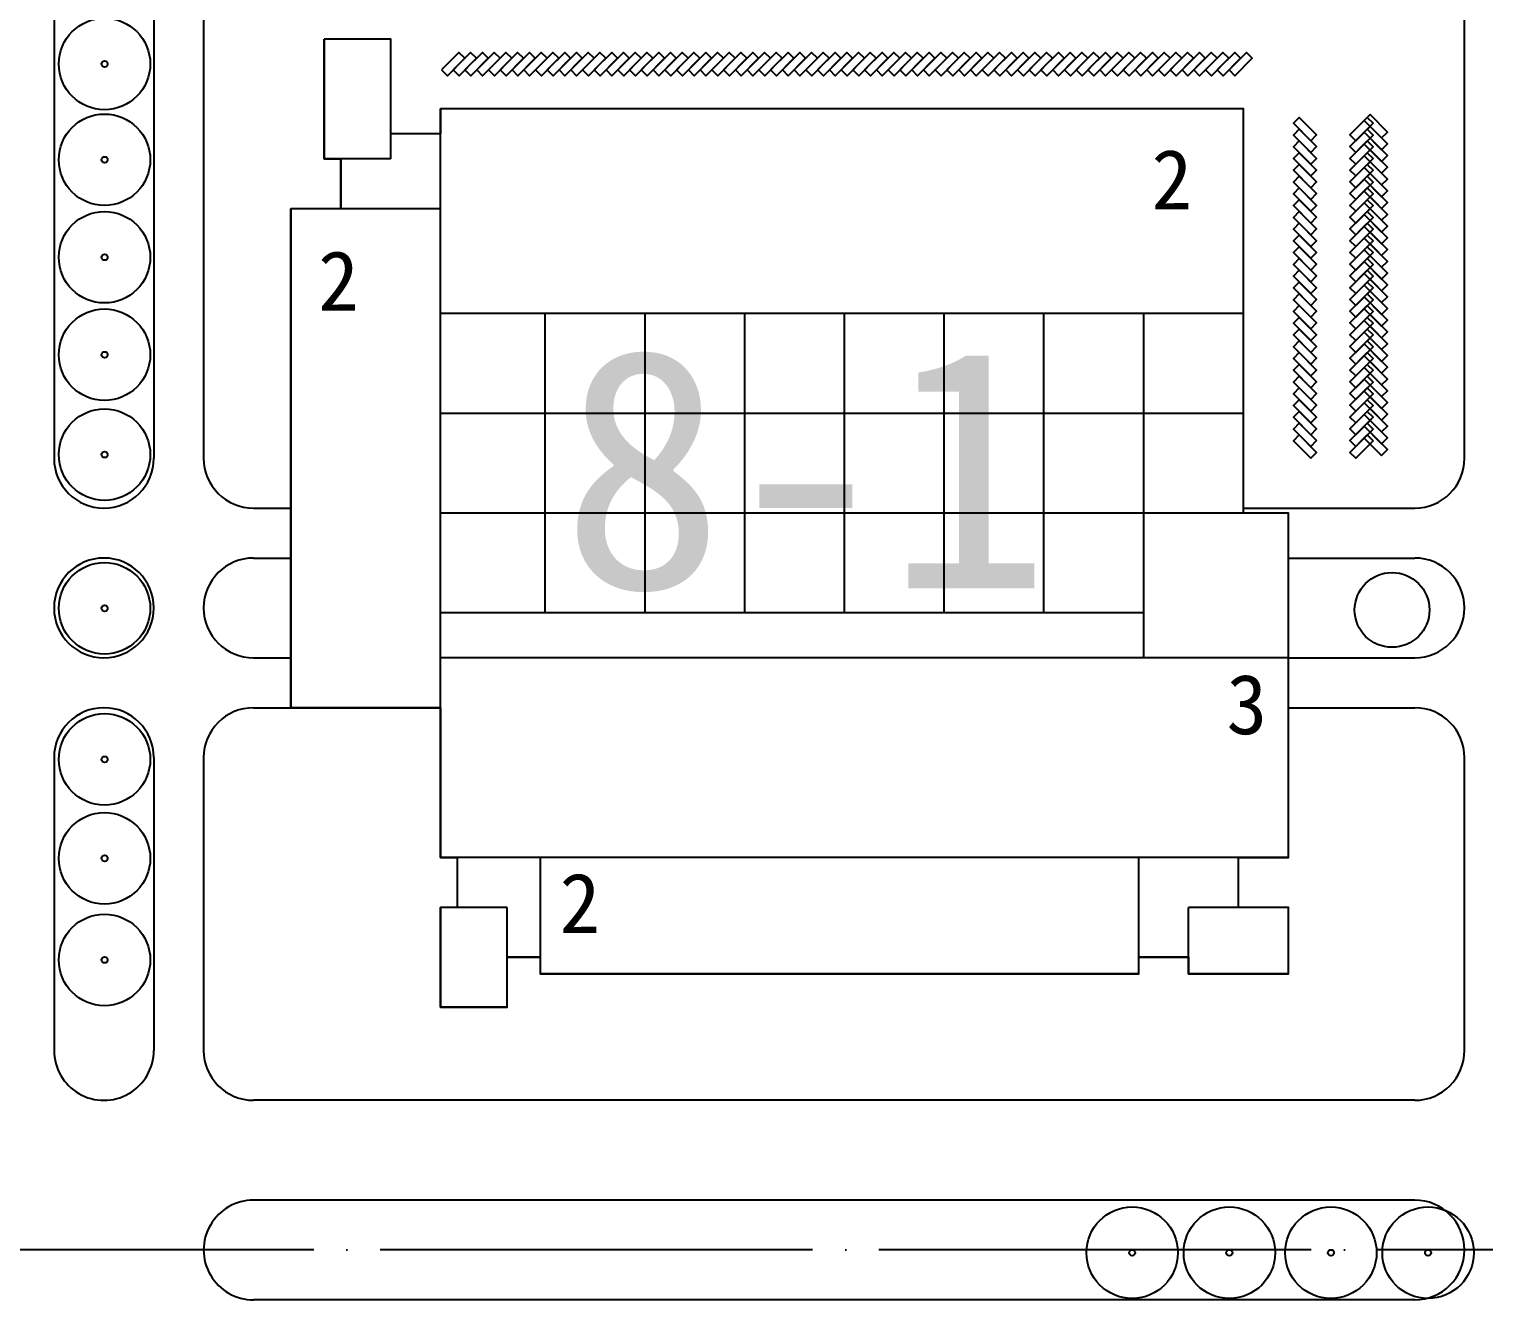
# Model space of a CAD drawing. Extents: x 39009873 to 40242873, y -38938004 to -37205504.
# Drawn here: x 39324697 to 39412211, y -38054341 to -37977941 of the extents above; entities that cross this region are included whole.
import ezdxf

# ---------------------------------------------------------------- set-up
doc = ezdxf.new("R2010")
doc.units = 0
doc.header["$LTSCALE"] = 1000
doc.header["$MEASUREMENT"] = 0
doc.linetypes.add('CENT', pattern=[15, 13, -1, 0, -1])
doc.layers.get('0').update_dxf_attribs({"linetype": 'CONTINUOUS'})
for name, color, linetype in [('1-CEG', 220, 'CONTINUOUS'), ('PUB_TEXT', 4, 'CONTINUOUS'), ('TREE1', 62, 'CONTINUOUS'), ('人行道', 251, 'CONTINUOUS'), ('地面非机动车', 2, 'CONTINUOUS'), ('建筑屋顶', 2, 'CONTINUOUS'), ('建筑轮廓', 254, 'CONTINUOUS'), ('道路中心线', 1, 'CENT')]:
    doc.layers.add(name, color=color, linetype=linetype)
doc.styles.add('-黑体', font='SIMHEI.TTF')

# ---------------------------------------------------------------- blocks, each defined once
blk = doc.blocks.new('sdji')
at = {"linetype": 'Continuous', "ltscale": 10}
for radius in [2750, 184]:
    blk.add_circle((512091, 867961), radius, dxfattribs=at)
blk = doc.blocks.new('sij')
at = {"layer": 'TREE1', "linetype": 'Continuous', "ltscale": 10}
blk.add_circle((327690, 1006813), 2250, dxfattribs=at)

msp = doc.modelspace()

# ---------------------------------------------------------------- linework, layer by layer
at = {"layer": '人行道'}
for p, q in [((39326197, -37950541), (39326197, -38003741)), ((39332197, -37950541), (39332197, -38003741)), ((39335197, -37950541), (39335197, -38003741)), ((39411047, -38003741), (39411047, -37950541)), ((39329197, -38006741), (39329197, -38006741)), ((39338197, -38006741), (39340447, -38006741)), ((39329197, -38009741), (39329197, -38009741)), ((39338197, -38009741), (39340447, -38009741)), ((39400447, -38009741), (39408047, -38009741)), ((39326197, -38012741), (39326197, -38012741)), ((39332197, -38012741), (39332197, -38012741)), ((39335197, -38012741), (39335197, -38012741)), ((39411047, -38012741), (39411047, -38012741)), ((39329197, -38015741), (39329197, -38015741)), ((39338197, -38015741), (39340447, -38015741)), ((39400447, -38015741), (39408047, -38015741)), ((39329197, -38018741), (39329197, -38018741)), ((39338197, -38018741), (39340447, -38018741)), ((39400447, -38018741), (39408047, -38018741)), ((39326197, -38021741), (39326197, -38039341)), ((39332197, -38021741), (39332197, -38039341)), ((39335197, -38021741), (39335197, -38039341)), ((39411047, -38039341), (39411047, -38021741)), ((39408047, -38042341), (39338197, -38042341)), ((39408051, -38048341), (39338197, -38048341)), ((39408047, -38054341), (39338197, -38054341))]:
    msp.add_line(p, q, dxfattribs=at)
at = {"layer": '人行道', "linetype": 'Continuous', "ltscale": 10}
msp.add_line((39397747, -38006741), (39408047, -38006741), dxfattribs=at)
at = {"layer": '人行道'}
for centre, start, end in [((39329197, -38003741), 180, 270), ((39329197, -38003741), 270, 0), ((39338197, -38003741), 180, 270), ((39329197, -38012741), 90, 180), ((39329197, -38012741), 0, 90), ((39338197, -38012741), 90, 180), ((39408047, -38012741), 0, 90), ((39329197, -38012741), 180, 270), ((39329197, -38012741), 270, 0), ((39338197, -38012741), 180, 270), ((39408047, -38012741), 270, 0), ((39329197, -38021741), 90, 180), ((39329197, -38021741), 0, 90), ((39338197, -38021741), 90, 180), ((39408047, -38021741), 0, 90), ((39329197, -38039341), 180, 0.00005), ((39338197, -38039341), 180, 270), ((39408047, -38039341), 270, 0), ((39408047, -38051341), 270, 90)]:
    msp.add_arc(centre, 3000, start, end, dxfattribs=at)
at = {"layer": '人行道', "linetype": 'Continuous'}
msp.add_arc((39408047, -38003741), 3000, 270, 0, dxfattribs=at)
at = {"layer": '人行道', "linetype": 'Continuous', "ltscale": 10}
msp.add_arc((39338197, -38051341), 3000, 90, 270.00006, dxfattribs=at)
at = {"layer": '地面非机动车', "linetype": 'Continuous', "ltscale": 10}
for points in [[(39349503, -37980388), (39349857, -37980741), (39350903, -37979695), (39350550, -37979341)], [(39350210, -37980388), (39350564, -37980741), (39351610, -37979695), (39351257, -37979341)], [(39350918, -37980388), (39351271, -37980741), (39352318, -37979695), (39351964, -37979341)], [(39351625, -37980388), (39351978, -37980741), (39353025, -37979695), (39352671, -37979341)], [(39352332, -37980388), (39352685, -37980741), (39353732, -37979695), (39353378, -37979341)], [(39353039, -37980388), (39353392, -37980741), (39354439, -37979695), (39354085, -37979341)], [(39353746, -37980388), (39354100, -37980741), (39355146, -37979695), (39354792, -37979341)], [(39354453, -37980388), (39354807, -37980741), (39355853, -37979695), (39355500, -37979341)], [(39355160, -37980388), (39355514, -37980741), (39356560, -37979695), (39356207, -37979341)], [(39355867, -37980388), (39356221, -37980741), (39357267, -37979695), (39356914, -37979341)], [(39356574, -37980388), (39356928, -37980741), (39357974, -37979695), (39357621, -37979341)], [(39357282, -37980388), (39357635, -37980741), (39358682, -37979695), (39358328, -37979341)], [(39357989, -37980388), (39358342, -37980741), (39359389, -37979695), (39359035, -37979341)], [(39358696, -37980388), (39359049, -37980741), (39360096, -37979695), (39359742, -37979341)], [(39359403, -37980388), (39359756, -37980741), (39360803, -37979695), (39360449, -37979341)], [(39360110, -37980388), (39360464, -37980741), (39361510, -37979695), (39361156, -37979341)], [(39360817, -37980388), (39361171, -37980741), (39362217, -37979695), (39361864, -37979341)], [(39361524, -37980388), (39361878, -37980741), (39362924, -37979695), (39362571, -37979341)], [(39362231, -37980388), (39362585, -37980741), (39363631, -37979695), (39363278, -37979341)], [(39362938, -37980388), (39363292, -37980741), (39364338, -37979695), (39363985, -37979341)], [(39363646, -37980388), (39363999, -37980741), (39365046, -37979695), (39364692, -37979341)], [(39364353, -37980388), (39364706, -37980741), (39365753, -37979695), (39365399, -37979341)], [(39365060, -37980388), (39365413, -37980741), (39366460, -37979695), (39366106, -37979341)], [(39365767, -37980388), (39366120, -37980741), (39367167, -37979695), (39366813, -37979341)], [(39366474, -37980388), (39366828, -37980741), (39367874, -37979695), (39367520, -37979341)], [(39367181, -37980388), (39367535, -37980741), (39368581, -37979695), (39368228, -37979341)], [(39367888, -37980388), (39368242, -37980741), (39369288, -37979695), (39368935, -37979341)], [(39368595, -37980388), (39368949, -37980741), (39369995, -37979695), (39369642, -37979341)], [(39369302, -37980388), (39369656, -37980741), (39370702, -37979695), (39370349, -37979341)], [(39370009, -37980388), (39370363, -37980741), (39371409, -37979695), (39371056, -37979341)], [(39370717, -37980388), (39371070, -37980741), (39372117, -37979695), (39371763, -37979341)], [(39371424, -37980388), (39371777, -37980741), (39372824, -37979695), (39372470, -37979341)], [(39372131, -37980388), (39372484, -37980741), (39373531, -37979695), (39373177, -37979341)], [(39372838, -37980388), (39373191, -37980741), (39374238, -37979695), (39373884, -37979341)], [(39373545, -37980388), (39373899, -37980741), (39374945, -37979695), (39374591, -37979341)], [(39374252, -37980388), (39374606, -37980741), (39375652, -37979695), (39375299, -37979341)], [(39374959, -37980388), (39375313, -37980741), (39376359, -37979695), (39376006, -37979341)], [(39375666, -37980388), (39376020, -37980741), (39377066, -37979695), (39376713, -37979341)], [(39376373, -37980388), (39376727, -37980741), (39377773, -37979695), (39377420, -37979341)], [(39377081, -37980388), (39377434, -37980741), (39378481, -37979695), (39378127, -37979341)], [(39377788, -37980388), (39378141, -37980741), (39379188, -37979695), (39378834, -37979341)], [(39378495, -37980388), (39378848, -37980741), (39379895, -37979695), (39379541, -37979341)], [(39379202, -37980388), (39379555, -37980741), (39380602, -37979695), (39380248, -37979341)], [(39379909, -37980388), (39380263, -37980741), (39381309, -37979695), (39380955, -37979341)], [(39380616, -37980388), (39380970, -37980741), (39382016, -37979695), (39381663, -37979341)], [(39381323, -37980388), (39381677, -37980741), (39382723, -37979695), (39382370, -37979341)], [(39382030, -37980388), (39382384, -37980741), (39383430, -37979695), (39383077, -37979341)], [(39382737, -37980388), (39383091, -37980741), (39384137, -37979695), (39383784, -37979341)], [(39383445, -37980388), (39383798, -37980741), (39384845, -37979695), (39384491, -37979341)], [(39384152, -37980388), (39384505, -37980741), (39385552, -37979695), (39385198, -37979341)], [(39384859, -37980388), (39385212, -37980741), (39386259, -37979695), (39385905, -37979341)], [(39385566, -37980388), (39385919, -37980741), (39386966, -37979695), (39386612, -37979341)], [(39386273, -37980388), (39386626, -37980741), (39387673, -37979695), (39387319, -37979341)], [(39386980, -37980388), (39387334, -37980741), (39388380, -37979695), (39388026, -37979341)], [(39387687, -37980388), (39388041, -37980741), (39389087, -37979695), (39388734, -37979341)], [(39388394, -37980388), (39388748, -37980741), (39389794, -37979695), (39389441, -37979341)], [(39389101, -37980388), (39389455, -37980741), (39390501, -37979695), (39390148, -37979341)], [(39389808, -37980388), (39390162, -37980741), (39391208, -37979695), (39390855, -37979341)], [(39390516, -37980388), (39390869, -37980741), (39391916, -37979695), (39391562, -37979341)], [(39391223, -37980388), (39391576, -37980741), (39392623, -37979695), (39392269, -37979341)], [(39391930, -37980388), (39392283, -37980741), (39393330, -37979695), (39392976, -37979341)], [(39392637, -37980388), (39392990, -37980741), (39394037, -37979695), (39393683, -37979341)], [(39393344, -37980388), (39393698, -37980741), (39394744, -37979695), (39394390, -37979341)], [(39394051, -37980388), (39394405, -37980741), (39395451, -37979695), (39395098, -37979341)], [(39394758, -37980388), (39395112, -37980741), (39396158, -37979695), (39395805, -37979341)], [(39395465, -37980388), (39395819, -37980741), (39396865, -37979695), (39396512, -37979341)], [(39396172, -37980388), (39396526, -37980741), (39397572, -37979695), (39397219, -37979341)], [(39396880, -37980388), (39397233, -37980741), (39398280, -37979695), (39397926, -37979341)], [(39401793, -37984649), (39402147, -37984296), (39401100, -37983249), (39400747, -37983603)], [(39405193, -37983249), (39405547, -37983603), (39404500, -37984649), (39404147, -37984296)], [(39406053, -37984482), (39406407, -37984129), (39405360, -37983082), (39405007, -37983436)], [(39401793, -37985356), (39402147, -37985003), (39401100, -37983956), (39400747, -37984310)], [(39405193, -37983956), (39405547, -37984310), (39404500, -37985356), (39404147, -37985003)], [(39406053, -37985189), (39406407, -37984836), (39405360, -37983789), (39405007, -37984143)], [(39406053, -37985896), (39406407, -37985543), (39405360, -37984496), (39405007, -37984850)], [(39401793, -37986063), (39402147, -37985710), (39401100, -37984663), (39400747, -37985017)], [(39401793, -37986771), (39402147, -37986417), (39401100, -37985371), (39400747, -37985724)], [(39405193, -37984663), (39405547, -37985017), (39404500, -37986063), (39404147, -37985710)], [(39405193, -37985371), (39405547, -37985724), (39404500, -37986771), (39404147, -37986417)], [(39406053, -37986603), (39406407, -37986250), (39405360, -37985203), (39405007, -37985557)], [(39401793, -37987478), (39402147, -37987124), (39401100, -37986078), (39400747, -37986431)], [(39405193, -37986078), (39405547, -37986431), (39404500, -37987478), (39404147, -37987124)], [(39406053, -37987311), (39406407, -37986957), (39405360, -37985911), (39405007, -37986264)], [(39401793, -37988185), (39402147, -37987831), (39401100, -37986785), (39400747, -37987138)], [(39405193, -37986785), (39405547, -37987138), (39404500, -37988185), (39404147, -37987831)], [(39406053, -37988018), (39406407, -37987664), (39405360, -37986618), (39405007, -37986971)], [(39406053, -37988018), (39406407, -37987664), (39405360, -37986618), (39405007, -37986971)], [(39401793, -37988892), (39402147, -37988538), (39401100, -37987492), (39400747, -37987845)], [(39405193, -37987492), (39405547, -37987845), (39404500, -37988892), (39404147, -37988538)], [(39406053, -37988725), (39406407, -37988371), (39405360, -37987325), (39405007, -37987678)], [(39406053, -37989432), (39406407, -37989078), (39405360, -37988032), (39405007, -37988385)], [(39401793, -37989599), (39402147, -37989245), (39401100, -37988199), (39400747, -37988553)], [(39401793, -37990306), (39402147, -37989953), (39401100, -37988906), (39400747, -37989260)], [(39405193, -37988199), (39405547, -37988553), (39404500, -37989599), (39404147, -37989245)], [(39405193, -37988906), (39405547, -37989260), (39404500, -37990306), (39404147, -37989953)], [(39406053, -37990139), (39406407, -37989785), (39405360, -37988739), (39405007, -37989093)], [(39401793, -37991013), (39402147, -37990660), (39401100, -37989613), (39400747, -37989967)], [(39405193, -37989613), (39405547, -37989967), (39404500, -37991013), (39404147, -37990660)], [(39406053, -37990846), (39406407, -37990493), (39405360, -37989446), (39405007, -37989800)], [(39401793, -37991720), (39402147, -37991367), (39401100, -37990320), (39400747, -37990674)], [(39405193, -37990320), (39405547, -37990674), (39404500, -37991720), (39404147, -37991367)], [(39406053, -37991553), (39406407, -37991200), (39405360, -37990153), (39405007, -37990507)], [(39401793, -37992427), (39402147, -37992074), (39401100, -37991027), (39400747, -37991381)], [(39405193, -37991027), (39405547, -37991381), (39404500, -37992427), (39404147, -37992074)], [(39406053, -37992260), (39406407, -37991907), (39405360, -37990860), (39405007, -37991214)], [(39406053, -37992967), (39406407, -37992614), (39405360, -37991567), (39405007, -37991921)], [(39401793, -37993135), (39402147, -37992781), (39401100, -37991735), (39400747, -37992088)], [(39401793, -37993842), (39402147, -37993488), (39401100, -37992442), (39400747, -37992795)], [(39405193, -37991735), (39405547, -37992088), (39404500, -37993135), (39404147, -37992781)], [(39405193, -37992442), (39405547, -37992795), (39404500, -37993842), (39404147, -37993488)], [(39406053, -37993675), (39406407, -37993321), (39405360, -37992275), (39405007, -37992628)], [(39401793, -37994549), (39402147, -37994195), (39401100, -37993149), (39400747, -37993502)], [(39405193, -37993149), (39405547, -37993502), (39404500, -37994549), (39404147, -37994195)], [(39406053, -37994382), (39406407, -37994028), (39405360, -37992982), (39405007, -37993335)], [(39401793, -37995256), (39402147, -37994902), (39401100, -37993856), (39400747, -37994209)], [(39405193, -37993856), (39405547, -37994209), (39404500, -37995256), (39404147, -37994902)], [(39406053, -37995089), (39406407, -37994735), (39405360, -37993689), (39405007, -37994042)], [(39401793, -37995963), (39402147, -37995609), (39401100, -37994563), (39400747, -37994916)], [(39405193, -37994563), (39405547, -37994916), (39404500, -37995963), (39404147, -37995609)], [(39406053, -37995796), (39406407, -37995442), (39405360, -37994396), (39405007, -37994749)], [(39401793, -37996670), (39402147, -37996316), (39401100, -37995270), (39400747, -37995624)], [(39405193, -37995270), (39405547, -37995624), (39404500, -37996670), (39404147, -37996316)], [(39406053, -37996503), (39406407, -37996149), (39405360, -37995103), (39405007, -37995456)], [(39406053, -37997210), (39406407, -37996856), (39405360, -37995810), (39405007, -37996164)], [(39401793, -37997377), (39402147, -37997024), (39401100, -37995977), (39400747, -37996331)], [(39401793, -37998084), (39402147, -37997731), (39401100, -37996684), (39400747, -37997038)], [(39405193, -37995977), (39405547, -37996331), (39404500, -37997377), (39404147, -37997024)], [(39405193, -37996684), (39405547, -37997038), (39404500, -37998084), (39404147, -37997731)], [(39406053, -37997917), (39406407, -37997564), (39405360, -37996517), (39405007, -37996871)], [(39401793, -37998791), (39402147, -37998438), (39401100, -37997391), (39400747, -37997745)], [(39405193, -37997391), (39405547, -37997745), (39404500, -37998791), (39404147, -37998438)], [(39406053, -37998624), (39406407, -37998271), (39405360, -37997224), (39405007, -37997578)], [(39401793, -37999498), (39402147, -37999145), (39401100, -37998098), (39400747, -37998452)], [(39405193, -37998098), (39405547, -37998452), (39404500, -37999498), (39404147, -37999145)], [(39406053, -37999331), (39406407, -37998978), (39405360, -37997931), (39405007, -37998285)], [(39401793, -38000206), (39402147, -37999852), (39401100, -37998806), (39400747, -37999159)], [(39405193, -37998806), (39405547, -37999159), (39404500, -38000206), (39404147, -37999852)], [(39406053, -38000038), (39406407, -37999685), (39405360, -37998638), (39405007, -37998992)], [(39406053, -38000746), (39406407, -38000392), (39405360, -37999346), (39405007, -37999699)], [(39401793, -38000913), (39402147, -38000559), (39401100, -37999513), (39400747, -37999866)], [(39401793, -38001620), (39402147, -38001266), (39401100, -38000220), (39400747, -38000573)], [(39405193, -37999513), (39405547, -37999866), (39404500, -38000913), (39404147, -38000559)], [(39405193, -38000220), (39405547, -38000573), (39404500, -38001620), (39404147, -38001266)], [(39406053, -38001453), (39406407, -38001099), (39405360, -38000053), (39405007, -38000406)], [(39401793, -38002327), (39402147, -38001973), (39401100, -38000927), (39400747, -38001280)], [(39405193, -38000927), (39405547, -38001280), (39404500, -38002327), (39404147, -38001973)], [(39406053, -38002160), (39406407, -38001806), (39405360, -38000760), (39405007, -38001113)], [(39401793, -38003034), (39402147, -38002680), (39401100, -38001634), (39400747, -38001988)], [(39405193, -38001634), (39405547, -38001988), (39404500, -38003034), (39404147, -38002680)], [(39406053, -38002867), (39406407, -38002513), (39405360, -38001467), (39405007, -38001820)], [(39401793, -38003741), (39402147, -38003388), (39401100, -38002341), (39400747, -38002695)], [(39405193, -38002341), (39405547, -38002695), (39404500, -38003741), (39404147, -38003388)], [(39406053, -38003574), (39406407, -38003220), (39405360, -38002174), (39405007, -38002528)]]:
    msp.add_lwpolyline(points, close=True, dxfattribs=at)
at = {"layer": '建筑屋顶', "linetype": 'Continuous', "lineweight": -3, "ltscale": 10}
for p, q in [((39342447, -37985741), (39342447, -37978541)), ((39346447, -37978541), (39342447, -37978541)), ((39346447, -37985741), (39346447, -37978541)), ((39397747, -37982741), (39349447, -37982741)), ((39349447, -38027741), (39349447, -37982741)), ((39397747, -38007041), (39397747, -37982741)), ((39349447, -37984241), (39346447, -37984241)), ((39346447, -37985741), (39342447, -37985741)), ((39343447, -37988741), (39343447, -37985741)), ((39340447, -38018741), (39340447, -37988741)), ((39340447, -38018741), (39340447, -37988741)), ((39349447, -37988741), (39340447, -37988741)), ((39397747, -37995041), (39349447, -37995041)), ((39355747, -38013041), (39355747, -37995041)), ((39361747, -38013041), (39361747, -37995041)), ((39367747, -38013041), (39367747, -37995041)), ((39373747, -38013041), (39373747, -37995041)), ((39379747, -38013041), (39379747, -37995041)), ((39385747, -38013041), (39385747, -37995041)), ((39391747, -38015741), (39391747, -37995041)), ((39397747, -38001041), (39349447, -38001041)), ((39400447, -38007041), (39349447, -38007041)), ((39400447, -38015741), (39400447, -38007041)), ((39391747, -38013041), (39349447, -38013041)), ((39400447, -38015741), (39349447, -38015741)), ((39400447, -38027741), (39400447, -38015741)), ((39349447, -38018741), (39340447, -38018741)), ((39400447, -38027741), (39349447, -38027741)), ((39350447, -38027741), (39350447, -38030741)), ((39355447, -38027741), (39355447, -38034741)), ((39391447, -38034741), (39391447, -38027741)), ((39397447, -38030741), (39397447, -38027741)), ((39349447, -38036741), (39349447, -38030741)), ((39353447, -38030741), (39349447, -38030741)), ((39353447, -38036741), (39353447, -38030741)), ((39400447, -38030741), (39394447, -38030741)), ((39394447, -38034741), (39394447, -38030741)), ((39400447, -38034741), (39400447, -38030741)), ((39355447, -38033741), (39353447, -38033741)), ((39394447, -38033741), (39391447, -38033741)), ((39391447, -38034741), (39355447, -38034741)), ((39400447, -38034741), (39394447, -38034741)), ((39353447, -38036741), (39349447, -38036741))]:
    msp.add_line(p, q, dxfattribs=at)
at = {"layer": '建筑轮廓', "ltscale": 10}
msp.add_lwpolyline([(39342447, -37978541), (39342447, -37985741), (39343447, -37985741), (39343447, -37988741), (39340447, -37988741), (39340447, -38018741), (39349447, -38018741), (39349447, -38027741), (39350447, -38027741), (39350447, -38030741), (39349447, -38030741), (39349447, -38036741), (39353447, -38036741), (39353447, -38033741), (39355447, -38033741), (39355447, -38034741), (39391447, -38034741), (39391447, -38033741), (39394447, -38033741), (39394447, -38034741), (39400447, -38034741), (39400447, -38030741), (39397447, -38030741), (39397447, -38027741), (39400447, -38027741), (39400447, -38007041), (39397747, -38007041), (39397747, -37982741), (39349447, -37982741), (39349447, -37984241), (39346447, -37984241), (39346447, -37978541), (39342447, -37978541)], dxfattribs=at)
at = {"layer": '道路中心线', "ltscale": 2}
msp.add_line((39581820, -38051341), (39229421, -38051341), dxfattribs=at)

# ---------------------------------------------------------------- block references
at = {"layer": 'TREE1', "linetype": 'Continuous', "rotation": 89.71588559147328}
for p in [(40194645, -38496426), (40194645, -38502185), (40194645, -38508046), (40194645, -38513906), (40194645, -38519910), (40194645, -38529151), (40194645, -38538235), (40194645, -38544183), (40194645, -38550291), (40256463, -38567895), (40262311, -38567895), (40268415, -38567895), (40274263, -38567895)]:
    msp.add_blockref('sdji', p, dxfattribs=at)
at = {"layer": 'TREE1', "linetype": 'Continuous'}
msp.add_blockref('sij', (39078996, -39019672), dxfattribs=at)

# ---------------------------------------------------------------- texts
at = {"layer": '1-CEG', "style": '-黑体'}
for s, p in [('2', (39392215, -37988782)), ('2', (39342081, -37994871)), ('3', (39396727, -38020332)), ('2', (39356608, -38032288))]:
    msp.add_text(s, height=3600, dxfattribs=at).set_placement(p)
at = {"layer": 'PUB_TEXT', "color": 2, "style": '-黑体'}
msp.add_text('8-1', height=14400, dxfattribs=at).set_placement((39356726, -38011556))

doc.saveas('drawing.dxf')
